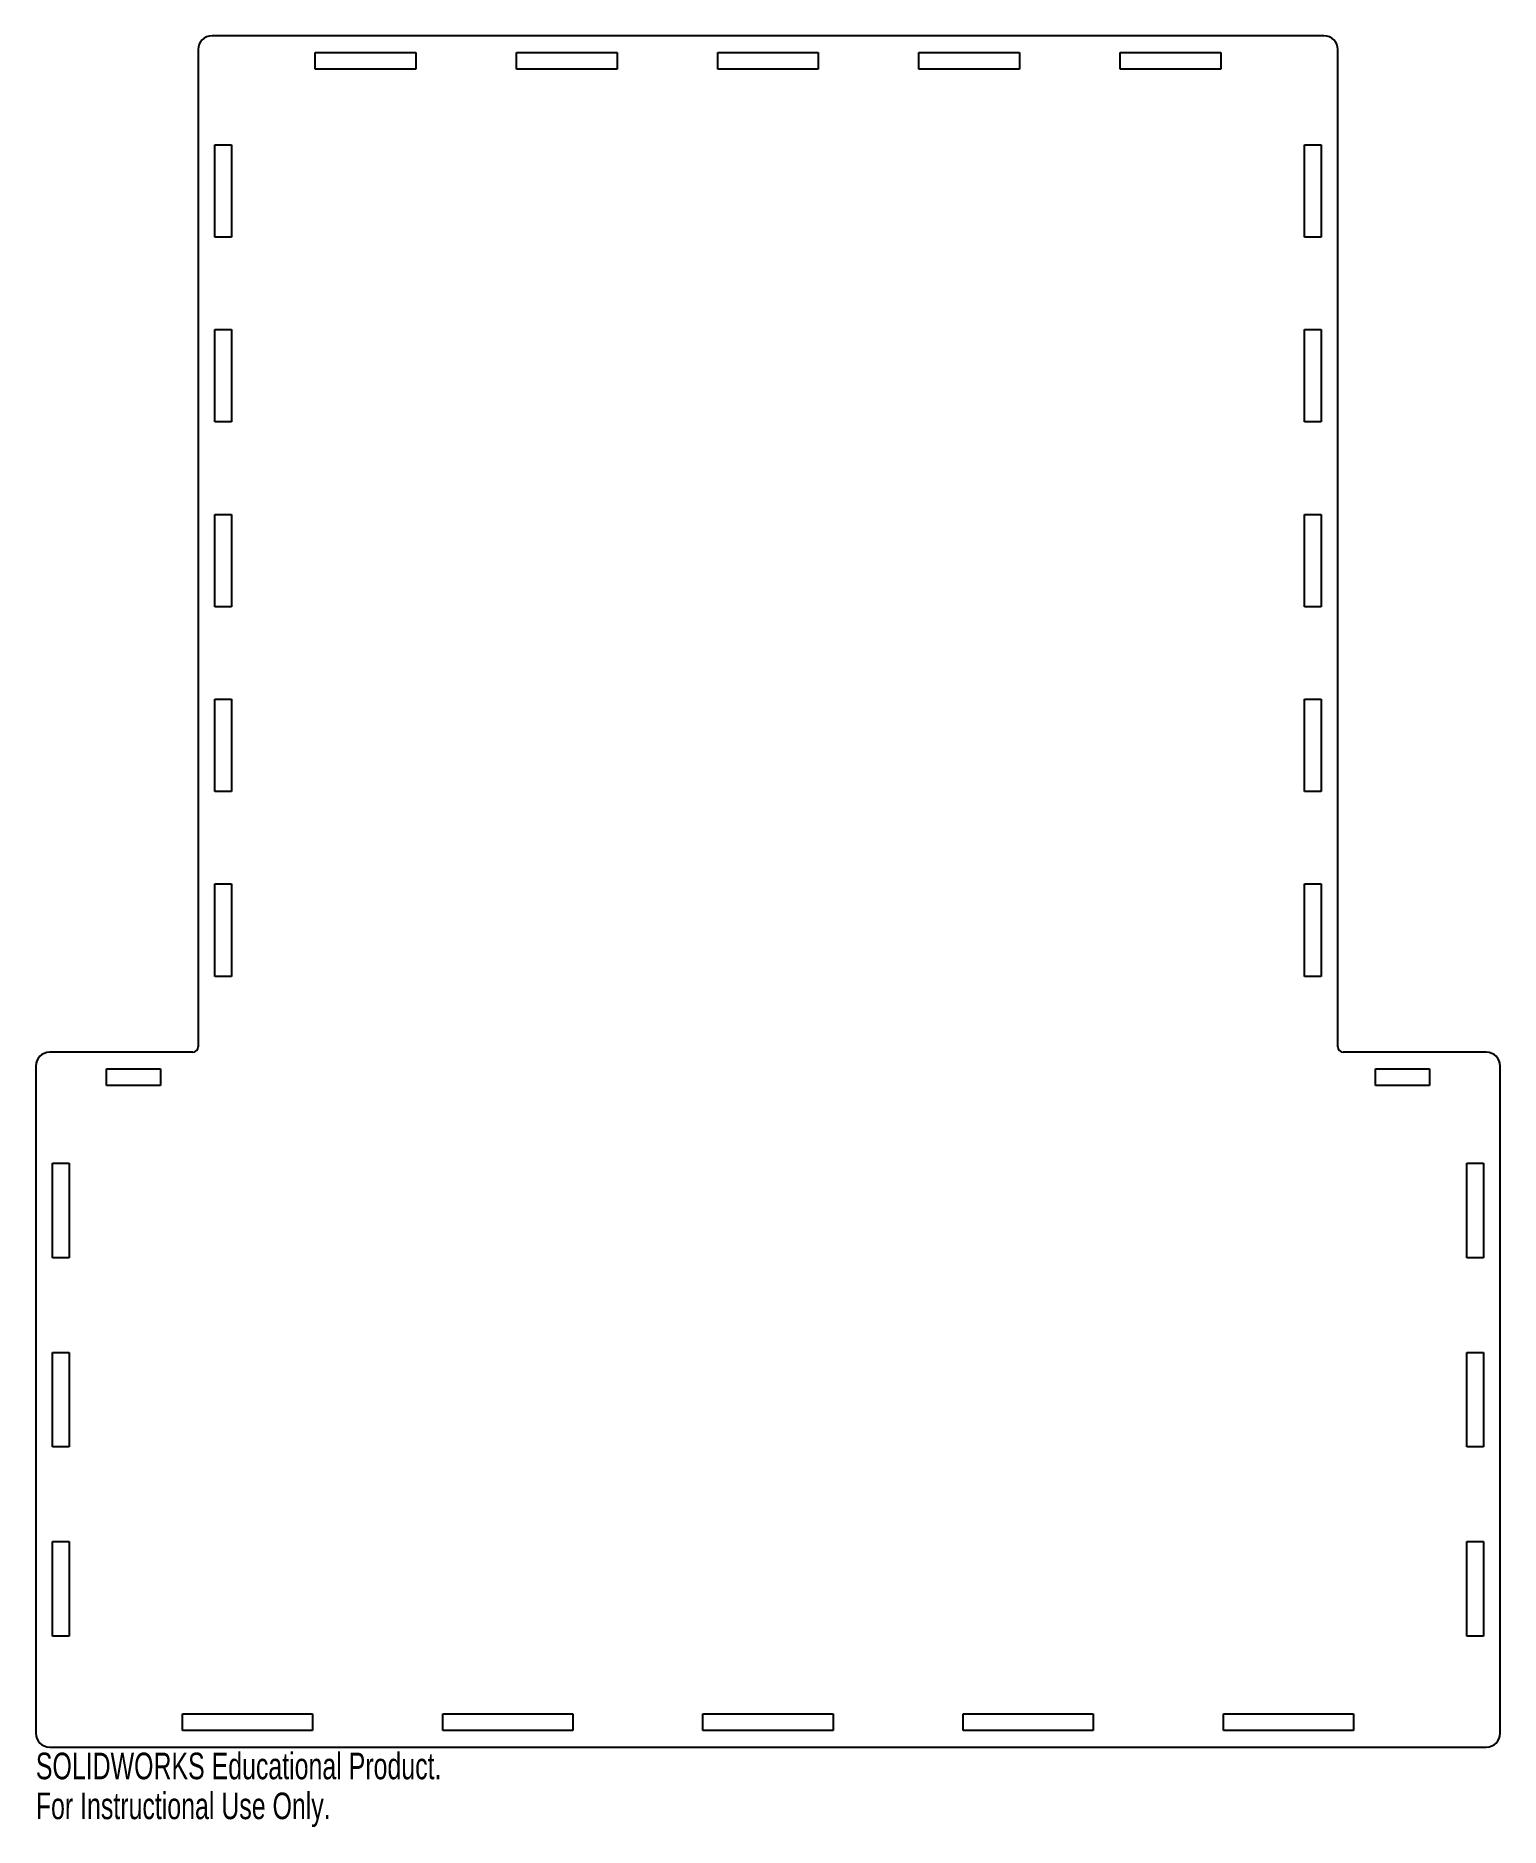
# Model space of a CAD drawing. Header units: millimetres. Extents: x -133 to 133, y -170 to 156.
import ezdxf

# ---------------------------------------------------------------- set-up
doc = ezdxf.new("R2010")
doc.units = ezdxf.units.MM
doc.styles.add('SLDTEXTSTYLE0', font='TXT', dxfattribs={"width": 0.7})

msp = doc.modelspace()

# ---------------------------------------------------------------- linework, layer by layer
at = {"color": 7, "linetype": 'Continuous', "lineweight": 25}
for p, q in [((101, 155.5), (-101, 155.5)), ((-103.5, 153), (-103.5, -28.23)), ((-82.23, 152.5), (-63.95, 152.5)), ((-82.23, 149.45), (-82.23, 152.5)), ((-63.95, 152.5), (-63.95, 149.45)), ((-45.68, 152.5), (-27.41, 152.5)), ((-45.68, 149.45), (-45.68, 152.5)), ((-27.41, 152.5), (-27.41, 149.45)), ((-9.14, 152.5), (9.14, 152.5)), ((-9.14, 149.45), (-9.14, 152.5)), ((9.14, 152.5), (9.14, 149.45)), ((27.41, 152.5), (45.68, 152.5)), ((27.41, 149.45), (27.41, 152.5)), ((45.68, 152.5), (45.68, 149.45)), ((63.95, 152.5), (82.23, 152.5)), ((63.95, 149.45), (63.95, 152.5)), ((82.23, 152.5), (82.23, 149.45)), ((103.5, -28.23), (103.5, 153)), ((-63.95, 149.45), (-82.23, 149.45)), ((-27.41, 149.45), (-45.68, 149.45)), ((9.14, 149.45), (-9.14, 149.45)), ((45.68, 149.45), (27.41, 149.45)), ((82.23, 149.45), (63.95, 149.45)), ((-100.5, 135.71), (-97.45, 135.71)), ((-100.5, 118.91), (-100.5, 135.71)), ((-97.45, 135.71), (-97.45, 118.91)), ((97.45, 135.71), (100.5, 135.71)), ((97.45, 118.91), (97.45, 135.71)), ((100.5, 135.71), (100.5, 118.91)), ((-97.45, 118.91), (-100.5, 118.91)), ((100.5, 118.91), (97.45, 118.91)), ((-100.5, 102.12), (-97.45, 102.12)), ((-100.5, 85.33), (-100.5, 102.12)), ((-97.45, 102.12), (-97.45, 85.33)), ((97.45, 102.12), (100.5, 102.12)), ((97.45, 85.33), (97.45, 102.12)), ((100.5, 102.12), (100.5, 85.33)), ((-97.45, 85.33), (-100.5, 85.33)), ((100.5, 85.33), (97.45, 85.33)), ((-100.5, 68.53), (-97.45, 68.53)), ((-100.5, 51.74), (-100.5, 68.53)), ((-97.45, 68.53), (-97.45, 51.74)), ((97.45, 68.53), (100.5, 68.53)), ((97.45, 51.74), (97.45, 68.53)), ((100.5, 68.53), (100.5, 51.74)), ((-97.45, 51.74), (-100.5, 51.74)), ((100.5, 51.74), (97.45, 51.74)), ((-100.5, 34.95), (-97.45, 34.95)), ((-100.5, 18.15), (-100.5, 34.95)), ((-97.45, 34.95), (-97.45, 18.15)), ((97.45, 34.95), (100.5, 34.95)), ((97.45, 18.15), (97.45, 34.95)), ((100.5, 34.95), (100.5, 18.15)), ((-97.45, 18.15), (-100.5, 18.15)), ((100.5, 18.15), (97.45, 18.15)), ((-100.5, 1.36), (-97.45, 1.36)), ((-100.5, -15.43), (-100.5, 1.36)), ((-97.45, 1.36), (-97.45, -15.43)), ((97.45, 1.36), (100.5, 1.36)), ((97.45, -15.43), (97.45, 1.36)), ((100.5, 1.36), (100.5, -15.43)), ((-97.45, -15.43), (-100.5, -15.43)), ((100.5, -15.43), (97.45, -15.43)), ((-104.5, -29.23), (-130.5, -29.23)), ((130.5, -29.23), (104.5, -29.23)), ((-133, -31.73), (-133, -153)), ((-120.17, -32.23), (-110.33, -32.23)), ((-120.17, -35.28), (-120.17, -32.23)), ((-110.33, -32.23), (-110.33, -35.28)), ((110.33, -32.23), (120.17, -32.23)), ((110.33, -35.28), (110.33, -32.23)), ((120.17, -32.23), (120.17, -35.28)), ((133, -153), (133, -31.73)), ((-110.33, -35.28), (-120.17, -35.28)), ((120.17, -35.28), (110.33, -35.28)), ((-130, -49.41), (-126.95, -49.41)), ((-130, -66.59), (-130, -49.41)), ((-126.95, -49.41), (-126.95, -66.59)), ((126.95, -49.41), (130, -49.41)), ((126.95, -66.59), (126.95, -49.41)), ((130, -49.41), (130, -66.59)), ((-126.95, -66.59), (-130, -66.59)), ((130, -66.59), (126.95, -66.59)), ((-130, -83.77), (-126.95, -83.77)), ((-130, -100.95), (-130, -83.77)), ((-126.95, -83.77), (-126.95, -100.95)), ((126.95, -83.77), (130, -83.77)), ((126.95, -100.95), (126.95, -83.77)), ((130, -83.77), (130, -100.95)), ((-126.95, -100.95), (-130, -100.95)), ((130, -100.95), (126.95, -100.95)), ((-130, -118.14), (-126.95, -118.14)), ((-130, -135.32), (-130, -118.14)), ((-126.95, -118.14), (-126.95, -135.32)), ((126.95, -118.14), (130, -118.14)), ((126.95, -135.32), (126.95, -118.14)), ((130, -118.14), (130, -135.32)), ((-126.95, -135.32), (-130, -135.32)), ((130, -135.32), (126.95, -135.32)), ((-106.36, -149.45), (-82.73, -149.45)), ((-106.36, -152.5), (-106.36, -149.45)), ((-82.73, -149.45), (-82.73, -152.5)), ((-59.09, -152.5), (-59.09, -149.45)), ((-59.09, -149.45), (-35.45, -149.45)), ((-35.45, -149.45), (-35.45, -152.5)), ((-11.82, -149.45), (11.82, -149.45)), ((-11.82, -152.5), (-11.82, -149.45)), ((11.82, -149.45), (11.82, -152.5)), ((35.45, -149.45), (59.09, -149.45)), ((35.45, -152.5), (35.45, -149.45)), ((59.09, -149.45), (59.09, -152.5)), ((82.73, -149.45), (106.36, -149.45)), ((82.73, -152.5), (82.73, -149.45)), ((106.36, -149.45), (106.36, -152.5)), ((-82.73, -152.5), (-106.36, -152.5)), ((-35.45, -152.5), (-59.09, -152.5)), ((11.82, -152.5), (-11.82, -152.5)), ((59.09, -152.5), (35.45, -152.5)), ((106.36, -152.5), (82.73, -152.5)), ((-130.5, -155.5), (130.5, -155.5))]:
    msp.add_line(p, q, dxfattribs=at)
for centre, radius, start, end in [((-101, 153), 2.5, 90, 180), ((101, 153), 2.5, 0, 90), ((-130.5, -31.73), 2.5, 90, 180), ((-104.5, -28.23), 1, 270, 0), ((104.5, -28.23), 1, 180, 270), ((130.5, -31.73), 2.5, 0, 90), ((-130.5, -153), 2.5, 180, 270), ((130.5, -153), 2.5, 270, 0)]:
    msp.add_arc(centre, radius, start, end, dxfattribs=at)

# ---------------------------------------------------------------- texts
at = {"color": 7, "linetype": 'Continuous', "char_height": 4.8336, "attachment_point": 1, "style": 'SLDTEXTSTYLE0'}
for s, insert in [('SOLIDWORKS Educational Product.', (-133, -156.52)), ('For Instructional Use Only.', (-133, -163.77))]:
    msp.add_mtext(s, dxfattribs=dict(at, insert=insert))

doc.saveas('drawing.dxf')
